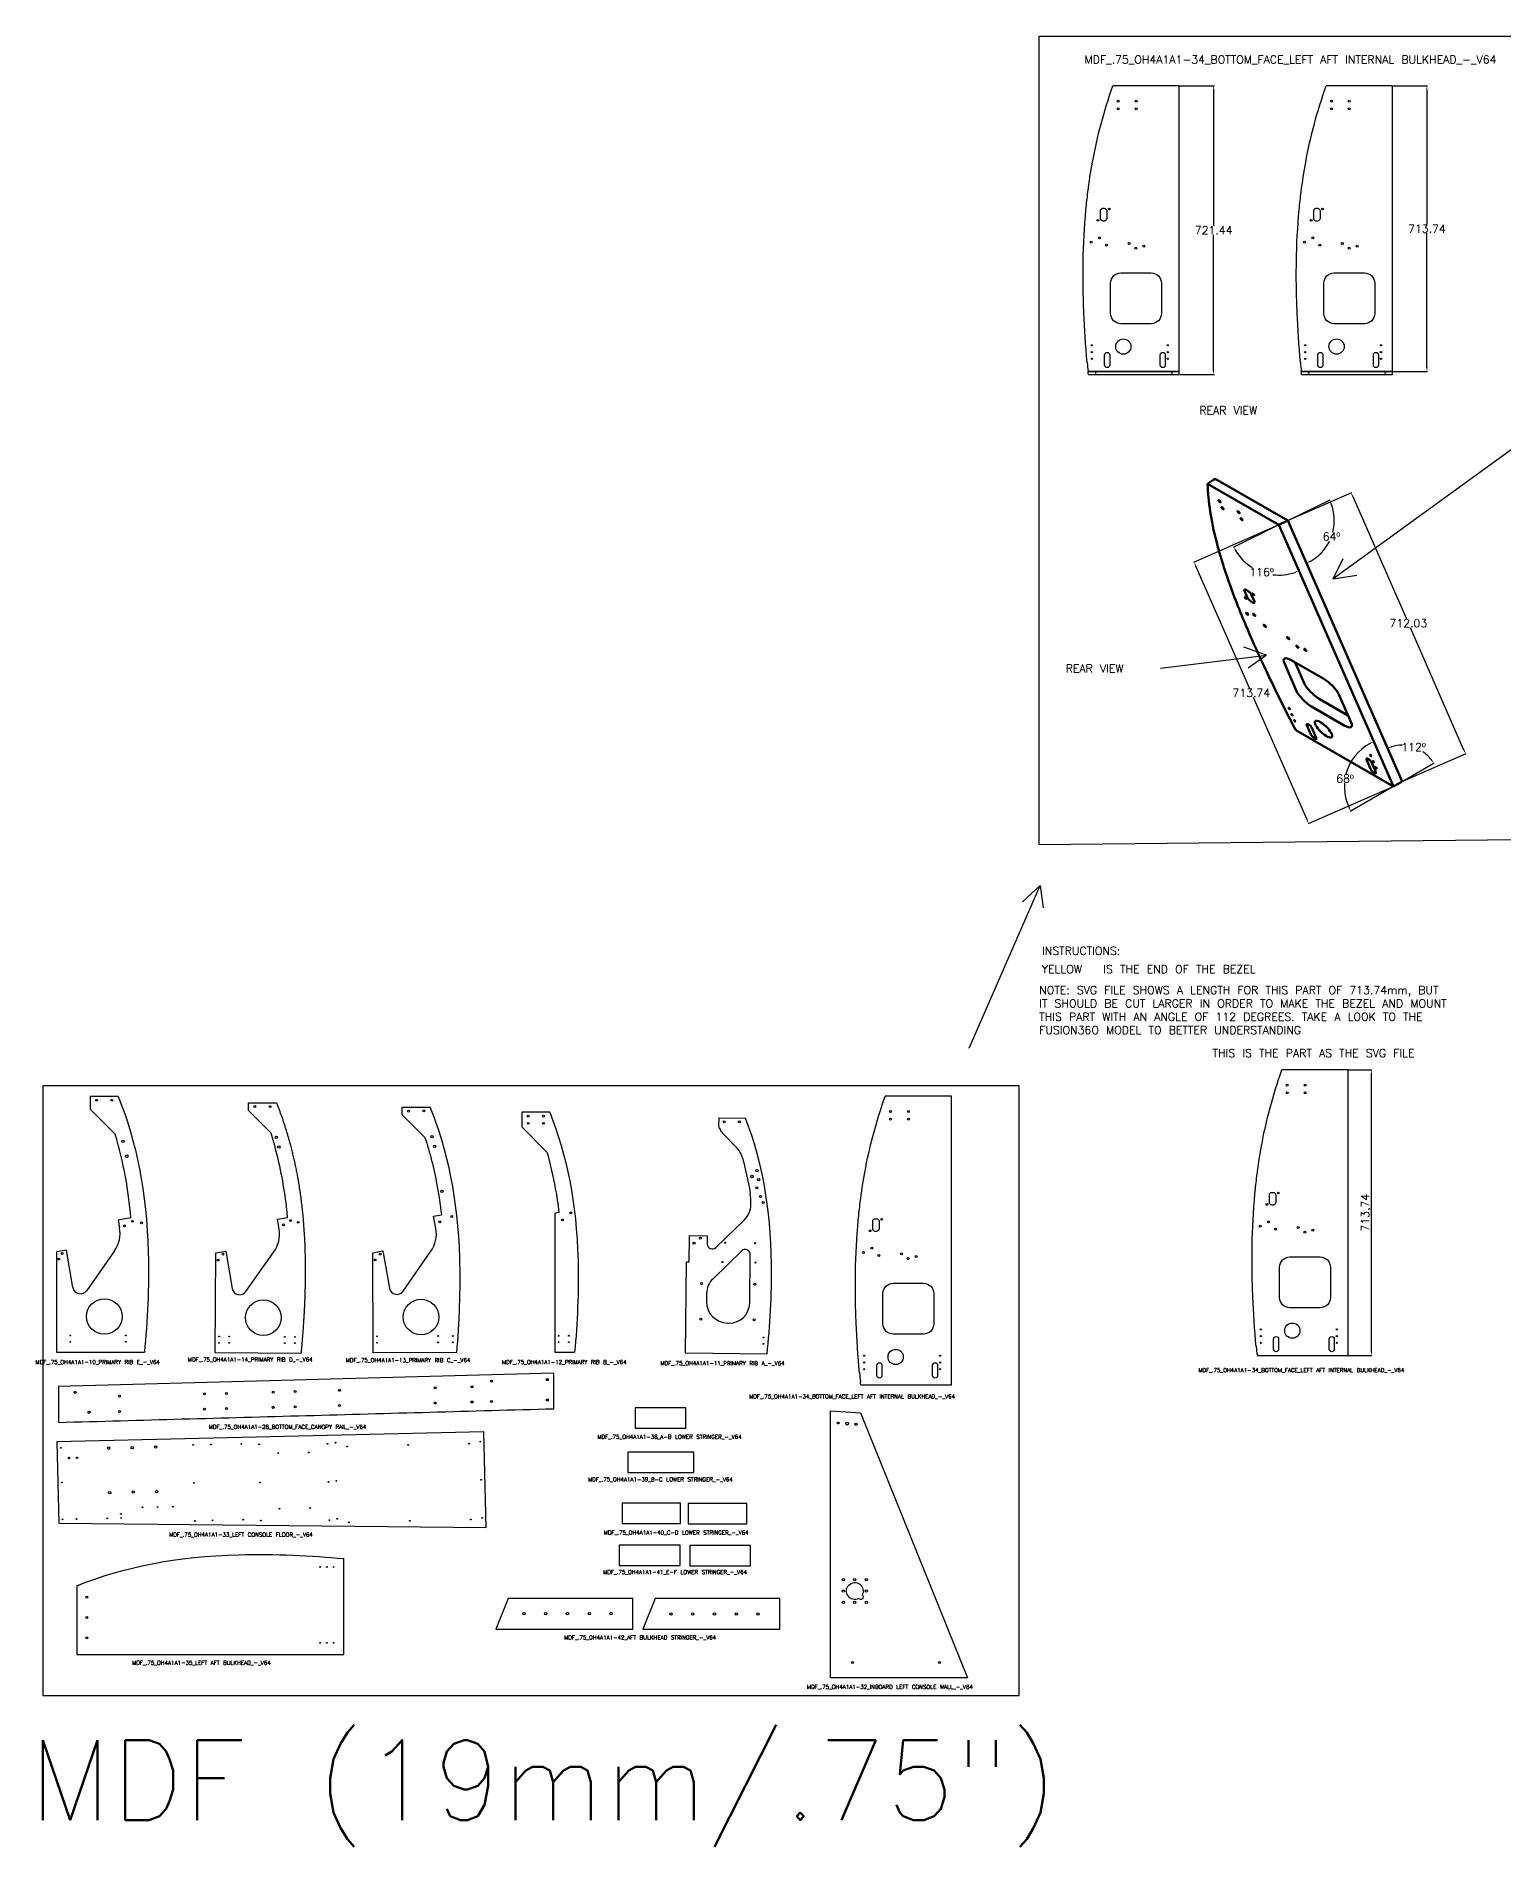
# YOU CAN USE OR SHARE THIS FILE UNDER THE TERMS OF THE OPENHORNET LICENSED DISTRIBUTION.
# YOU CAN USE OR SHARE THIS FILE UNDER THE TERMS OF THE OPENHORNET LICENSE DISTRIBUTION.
# Model space of a CAD drawing. Header units: millimetres. Extents: x 8001 to 31110, y 282 to 17125.
# Drawn here: x 15239 to 18905, y 282 to 4807 of the extents above; entities that cross this region are included whole.
import ezdxf

# ---------------------------------------------------------------- set-up
doc = ezdxf.new("R2010")
doc.units = ezdxf.units.MM
doc.layers.add('Visible', color=7, linetype='Continuous', lineweight=50)
doc.styles.get("Standard").update_dxf_attribs({"font": 'txt.shx'})
doc.dimstyles.new('Dim-Standard', dxfattribs={"dimtxt": 3.048, "dimasz": 3.048, "dimexe": 1.778, "dimexo": 1.778, "dimgap": 1.27, "dimtad": 0, "dimtih": 1, "dimtoh": 1, "dimzin": 12, "dimdsep": 46, "dimtxsty": 'Standard', "dimcen": 0, "dimazin": 3, "dimtp": 0.254, "dimtm": 0.254, "dimtfac": 1, "dimtofl": 0, "dimtmove": 0, "dimatfit": 3, "dimfxl": 25.4, "dimtolj": 1, "dimtzin": 12, "dimarcsym": 1})
doc.dimstyles.new('ISO-25', dxfattribs={"dimtxt": 2.5, "dimasz": 2.5, "dimexe": 1.25, "dimexo": 0.625, "dimtad": 1, "dimtxsty": 'Standard', "dimcen": 2.5, "dimadec": 0, "dimazin": 0, "dimtfac": 1, "dimtmove": 0, "dimatfit": 3, "dimfxl": 1, "dimarcsym": 0})

# ---------------------------------------------------------------- blocks, each defined once
blk = doc.blocks.new('*D14')
at = {"color": 0, "lineweight": -2, "transparency": 16777216}
for p, q in [((18367.1, 3597.5), (18525.3, 3666.8)), ((18527.7, 3656.9), (18661.7, 3351.3)), ((18805.6, 3023.2), (18671.6, 3328.8)), ((18653.1, 2945.4), (18811.2, 3014.7))]:
    blk.add_line(p, q, dxfattribs=at)
at = {"color": 0, "transparency": 16777216}
for points in [[(18529.2, 3657.6), (18526.1, 3656.3), (18523.7, 3666.1)], [(18807.1, 3023.8), (18804, 3022.5), (18809.6, 3014)]]:
    blk.add_solid(points, dxfattribs=at)
at = {"layer": 'Defpoints', "color": 0, "transparency": 16777216}
for p in [(18523.7, 3666.1), (18365.5, 3596.7), (18651.4, 2944.7)]:
    blk.add_point(p, dxfattribs=at)
at = {"color": 0, "transparency": 16777216, "insert": (18666.6, 3340.1), "char_height": 20, "attachment_point": 5}
blk.add_mtext('\\A1;712.03', dxfattribs=at)
blk = doc.blocks.new('*D15')
at = {"color": 0, "lineweight": -2, "transparency": 16777216}
for p, q in [((18341.2, 3584.9), (18129.5, 3492.1)), ((18135.1, 3483.6), (18269.5, 3177.2)), ((18413.7, 2848.3), (18279.4, 3154.7)), ((18627.8, 2931.2), (18416.1, 2838.4))]:
    blk.add_line(p, q, dxfattribs=at)
at = {"color": 0, "transparency": 16777216}
for points in [[(18136.7, 3484.3), (18133.6, 3483), (18131.1, 3492.8)], [(18415.2, 2849), (18412.2, 2847.6), (18417.7, 2839.1)]]:
    blk.add_solid(points, dxfattribs=at)
at = {"layer": 'Defpoints', "color": 0, "transparency": 16777216}
for p in [(18342.8, 3585.6), (18629.4, 2931.9), (18417.7, 2839.1)]:
    blk.add_point(p, dxfattribs=at)
at = {"color": 0, "transparency": 16777216, "insert": (18274.4, 3166), "char_height": 20, "attachment_point": 5}
blk.add_mtext('\\A1;713.74', dxfattribs=at)
blk = doc.blocks.new('*D20')
at = {"color": 0, "lineweight": -2, "transparency": 16777216}
blk.add_line((18627.9, 2931), (18521.6, 2869.7), dxfattribs=at)
for start, end in [(118.3455, 165.299), (175.978, 205.3305)]:
    blk.add_arc((18629.4, 2931.9), 122.7, start, end, dxfattribs=at)
at = {"color": 0, "transparency": 16777216}
for points in [[(18570.4, 3041.5), (18571.9, 3038.5), (18580.1, 3044.3)], [(18519.9, 2880.2), (18517, 2878.6), (18523.1, 2870.6)]]:
    blk.add_solid(points, dxfattribs=at)
at = {"layer": 'Defpoints', "color": 0, "transparency": 16777216}
for p in [(18342.8, 3585.6), (18527.9, 3001), (18651.4, 2944.7), (18629.4, 2931.9), (18629.4, 2931.9)]:
    blk.add_point(p, dxfattribs=at)
at = {"color": 0, "transparency": 16777216, "insert": (18508.3, 2951.8), "char_height": 20, "attachment_point": 5}
blk.add_mtext('\\A1;68º', dxfattribs=at)
blk = doc.blocks.new('*D22')
at = {"color": 0, "lineweight": -2, "transparency": 16777216}
blk.add_line((18341.2, 3584.8), (18228.7, 3529.6), dxfattribs=at)
for start, end in [(210.7124, 238.1196), (263.0787, 289.1005)]:
    blk.add_arc((18342.8, 3585.6), 125.2, start, end, dxfattribs=at)
at = {"color": 0, "transparency": 16777216}
for points in [[(18233.6, 3520.8), (18236.6, 3522.4), (18230.3, 3530.4)], [(18383.2, 3468.8), (18384.4, 3465.7), (18393.1, 3470.9)]]:
    blk.add_solid(points, dxfattribs=at)
at = {"layer": 'Defpoints', "color": 0, "transparency": 16777216}
for p in [(18342.8, 3585.6), (18342.8, 3585.6), (18365.5, 3596.7), (18271.5, 3482.6), (18629.4, 2931.9)]:
    blk.add_point(p, dxfattribs=at)
at = {"color": 0, "transparency": 16777216, "insert": (18299.8, 3468), "char_height": 20, "attachment_point": 5}
blk.add_mtext('\\A1;116º', dxfattribs=at)
blk = doc.blocks.new('*D23')
at = {"color": 0, "lineweight": -2, "transparency": 16777216}
blk.add_line((18367.1, 3597.5), (18471.4, 3648.7), dxfattribs=at)
for start, end in [(345.7262, 21.2038), (298.6091, 333.8609)]:
    blk.add_arc((18365.5, 3596.7), 116.2, start, end, dxfattribs=at)
at = {"color": 0, "transparency": 16777216}
for points in [[(18472.3, 3638.1), (18475.3, 3639.4), (18469.8, 3647.9)], [(18421.9, 3493.3), (18420.4, 3496.2), (18412.2, 3490.3)]]:
    blk.add_solid(points, dxfattribs=at)
at = {"layer": 'Defpoints', "color": 0, "transparency": 16777216}
for p in [(18342.8, 3585.6), (18365.5, 3596.7), (18365.5, 3596.7), (18460.1, 3529.3), (18651.4, 2944.7)]:
    blk.add_point(p, dxfattribs=at)
at = {"color": 0, "transparency": 16777216, "insert": (18474.6, 3556.8), "char_height": 20, "attachment_point": 5}
blk.add_mtext('\\A1;64º', dxfattribs=at)
blk = doc.blocks.new('*D24')
at = {"color": 0, "lineweight": -2, "transparency": 16777216}
blk.add_line((18653, 2945.5), (18731.3, 2990.8), dxfattribs=at)
for start, end in [(89.8367, 107.3387), (36.3374, 55.6476)]:
    blk.add_arc((18651.4, 2944.7), 90.5, start, end, dxfattribs=at)
at = {"color": 0, "transparency": 16777216}
for points in [[(18625.1, 3029.4), (18623.9, 3032.6), (18615.1, 3027.5)], [(18725.7, 2999.2), (18722.9, 2997.3), (18729.8, 2989.9)]]:
    blk.add_solid(points, dxfattribs=at)
at = {"layer": 'Defpoints', "color": 0, "transparency": 16777216}
for p in [(18365.5, 3596.7), (18699.5, 3021.3), (18651.4, 2944.7), (18651.4, 2944.7), (18629.4, 2931.9)]:
    blk.add_point(p, dxfattribs=at)
at = {"color": 0, "transparency": 16777216, "insert": (18679.6, 3030.6), "char_height": 20, "attachment_point": 5}
blk.add_mtext('\\A1;112º', dxfattribs=at)
blk = doc.blocks.new('*D27')
at = {"color": 0, "lineweight": -2, "transparency": 16777216}
for p, q in [((18628.8, 4683.1), (18714.8, 4683.1)), ((18713, 4673.1), (18713, 4337.5)), ((18713, 3979.3), (18713, 4314.9)), ((18628.8, 3969.3), (18714.8, 3969.3))]:
    blk.add_line(p, q, dxfattribs=at)
at = {"color": 0, "transparency": 16777216}
for points in [[(18711.3, 4673.1), (18714.6, 4673.1), (18713, 4683.1)], [(18711.3, 3979.3), (18714.6, 3979.3), (18713, 3969.3)]]:
    blk.add_solid(points, dxfattribs=at)
at = {"layer": 'Defpoints', "color": 0, "transparency": 16777216}
for p in [(18627, 4683.1), (18627, 3969.3), (18713, 3969.3)]:
    blk.add_point(p, dxfattribs=at)
at = {"color": 0, "transparency": 16777216, "insert": (18713, 4326.2), "char_height": 20, "attachment_point": 5}
blk.add_mtext('\\A1;713.74', dxfattribs=at)
blk = doc.blocks.new('*D26')
at = {"color": 0, "lineweight": -2, "transparency": 16777216}
for p, q in [((18096.1, 4683.1), (18182, 4683.1)), ((18180.2, 4673.1), (18180.2, 4333.6)), ((18180.2, 3971.6), (18180.2, 4311.1)), ((18096.1, 3961.6), (18182, 3961.6))]:
    blk.add_line(p, q, dxfattribs=at)
at = {"color": 0, "transparency": 16777216}
for points in [[(18178.6, 4673.1), (18181.9, 4673.1), (18180.2, 4683.1)], [(18178.6, 3971.6), (18181.9, 3971.6), (18180.2, 3961.6)]]:
    blk.add_solid(points, dxfattribs=at)
at = {"layer": 'Defpoints', "color": 0, "transparency": 16777216}
for p in [(18094.3, 4683.1), (18094.3, 3961.6), (18180.2, 3961.6)]:
    blk.add_point(p, dxfattribs=at)
at = {"color": 0, "transparency": 16777216, "insert": (18180.2, 4322.4), "char_height": 20, "attachment_point": 5}
blk.add_mtext('\\A1;721.44', dxfattribs=at)
blk = doc.blocks.new('*D29')
at = {"color": 0, "lineweight": -2, "transparency": 16777216}
for p, q in [((18517, 2223.6), (18575.6, 2223.6)), ((18574.3, 1519.8), (18574.3, 2213.6)), ((18517, 1509.8), (18575.6, 1509.8))]:
    blk.add_line(p, q, dxfattribs=at)
at = {"color": 0, "transparency": 16777216}
for points in [[(18572.7, 2213.6), (18576, 2213.6), (18574.3, 2223.6)], [(18572.7, 1519.8), (18576, 1519.8), (18574.3, 1509.8)]]:
    blk.add_solid(points, dxfattribs=at)
at = {"layer": 'Defpoints', "color": 0, "transparency": 16777216}
for p in [(18516.4, 2223.6), (18574.3, 2223.6), (18516.4, 1509.8)]:
    blk.add_point(p, dxfattribs=at)
at = {"color": 0, "transparency": 16777216, "insert": (18562, 1866.7), "char_height": 20, "attachment_point": 5, "rotation": 90}
blk.add_mtext('713,74', dxfattribs=at)

msp = doc.modelspace()

# ---------------------------------------------------------------- linework, layer by layer
for p, q in [((18094.279, 4683.086), (17928.542, 4683.086)), ((18094.279, 4683.086), (17928.542, 4683.086)), ((18094.279, 3969.343), (18094.279, 4683.086)), ((18627.031, 4683.086), (18461.293, 4683.086)), ((18627.031, 4683.086), (18461.293, 4683.086)), ((18627.031, 3969.343), (18627.031, 4683.086)), ((17866.452, 3969.343), (18094.279, 3969.343)), ((17867.241, 3961.646), (18094.279, 3961.646)), ((18094.279, 3961.646), (18094.279, 3969.343)), ((18399.203, 3969.343), (18627.031, 3969.343)), ((18399.992, 3961.646), (18627.031, 3961.646)), ((18627.031, 3961.646), (18627.031, 3969.343)), ((19005.563, 3833.244), (18478.424, 3451.46)), ((18478.424, 3451.46), (18503.929, 3501.583)), ((18478.424, 3451.46), (18538.044, 3460.241)), ((18047.647, 3228.165), (18312.656, 3260.637)), ((18312.656, 3260.637), (18255.773, 3280.534)), ((18312.656, 3260.637), (18266.8, 3228.081)), ((17569.427, 2277.705), (17746.858, 2684.871)), ((17746.858, 2684.871), (17702.598, 2643.973)), ((17746.858, 2684.871), (17754.093, 2629.1)), ((18516.424, 2223.555), (18350.687, 2223.555)), ((18516.424, 1509.812), (18516.424, 2223.555)), ((15373.855, 2157.287), (15373.791, 2125.537)), ((15443.863, 2157.287), (15373.855, 2157.287)), ((15769.15, 2122.597), (15769.29, 2141.646)), ((15769.29, 2141.646), (15839.162, 2141.274)), ((16153.237, 2130.298), (16222.98, 2130.66)), ((16153.297, 2111.248), (16153.237, 2130.298)), ((17525.485, 2157.81), (17359.748, 2157.81)), ((17525.485, 2157.81), (17359.748, 2157.809)), ((17525.485, 1444.067), (17525.485, 2157.81)), ((15373.791, 2125.537), (15436.404, 2062.672)), ((15825.403, 2065.513), (15769.15, 2122.597)), ((16209.884, 2055.02), (16153.297, 2111.248)), ((16452.175, 2117.725), (16452.101, 2081.001)), ((16521.775, 2117.725), (16452.175, 2117.725)), ((16944.391, 2084.633), (16944.675, 2103.743)), ((16946.157, 2077.625), (16944.391, 2084.633)), ((16944.675, 2103.743), (17010.98, 2102.889)), ((16452.101, 2081.001), (16514.554, 2018.296)), ((16990.011, 2027.715), (16952.597, 2066.106)), ((16231.596, 1858.113), (16251.062, 1861.652)), ((16237.183, 1827.38), (16231.596, 1858.113)), ((16545.541, 1867.408), (16534.087, 1865.387)), ((16534.087, 1865.387), (16534.087, 1518.018)), ((17024.321, 1886.848), (17024.378, 1891.211)), ((15475.487, 1853.71), (15443.71, 1848.103)), ((15443.71, 1848.103), (15447.138, 1828.667)), ((15841.184, 1850.684), (15866.813, 1855.066)), ((15845.497, 1825.438), (15841.184, 1850.684)), ((16936.663, 1779.604), (17008.214, 1849.335)), ((15314.116, 1773.151), (15289.102, 1768.738)), ((15289.102, 1768.738), (15289.102, 1518.55)), ((15330.562, 1679.941), (15314.116, 1773.151)), ((15434.519, 1771.735), (15364.928, 1672.326)), ((15685.813, 1516.167), (15687.145, 1766.351)), ((15687.145, 1766.351), (15712.182, 1770.631)), ((15712.182, 1770.631), (15728.131, 1677.335)), ((15762.456, 1669.537), (15832.575, 1768.574)), ((16079.426, 1766.573), (16104.417, 1771.116)), ((16080.723, 1516.389), (16079.426, 1766.573)), ((16104.417, 1771.116), (16121.345, 1677.992)), ((16155.751, 1670.555), (16224.862, 1770.375)), ((16870.071, 1744.146), (16870.914, 1809.573)), ((16870.914, 1809.573), (16915.36, 1809.001)), ((16915.36, 1809.001), (16915.101, 1788.863)), ((16860.783, 1516.027), (16863.722, 1744.228)), ((16863.722, 1744.228), (16870.071, 1744.146)), ((15289.102, 1518.55), (15509.234, 1518.55)), ((15900.132, 1515.026), (15685.813, 1516.167)), ((16289.426, 1517.47), (16080.723, 1516.389)), ((16534.087, 1518.018), (16583.886, 1518.018)), ((17064.589, 1513.402), (16860.783, 1516.027)), ((18288.597, 1509.812), (18516.424, 1509.812)), ((16531.558, 1465.786), (15294.511, 1432.529)), ((16531.558, 1376.871), (16531.558, 1465.786)), ((15294.511, 1432.529), (15294.511, 1342.644)), ((17298.447, 1436.37), (17525.485, 1436.37)), ((17525.485, 1436.37), (17525.485, 1444.067)), ((16007.237, 762.897), (16007.237, 1002.175)), ((15339.867, 934.54), (15339.867, 762.897)), ((15339.867, 762.897), (16007.237, 762.897))]:
    msp.add_line(p, q)
at = {"color": 2}
for p, q in [((18094.279, 3969.343), (17866.452, 3969.343)), ((18627.031, 3969.343), (18399.203, 3969.343))]:
    msp.add_line(p, q, dxfattribs=at)
for points in [[(17744.065, 4807.267), (19744.065, 4807.267), (19744.065, 2807.267), (17744.065, 2786.128)], [(16734.734, 1328.394), (16861.734, 1328.394), (16861.734, 1379.194), (16734.734, 1379.194)], [(17565.368, 704.529), (17223.38, 704.529), (17223.38, 1371.899), (17297.995, 1366.3)], [(16357.167, 1319.079), (15290.655, 1294.33), (15295.368, 1091.204), (16362.719, 1079.865)], [(16716.887, 1217.547), (16881.987, 1217.547), (16881.987, 1268.347), (16716.887, 1268.347)], [(16702.296, 1089.773), (16848.346, 1089.773), (16848.346, 1140.573), (16702.296, 1140.573)], [(16867.892, 1088.915), (17013.942, 1088.915), (17013.942, 1139.715), (16867.892, 1139.715)], [(16695.425, 985.144), (16847.241, 985.144), (16847.241, 1035.944), (16695.425, 1035.944)], [(16871.325, 984.287), (17023.141, 984.287), (17023.141, 1035.087), (16871.325, 1035.087)], [(16729.309, 902.45), (16418.107, 902.45), (16387.32, 826.25), (16729.309, 826.25)], [(17096.566, 902.098), (16785.364, 902.098), (16754.578, 825.898), (17096.566, 825.898)]]:
    msp.add_lwpolyline(points, close=True)
for points in [[(17906.97, 4345.371), (17903.795, 4345.371, -0.41421356), (17897.445, 4351.721), (17897.445, 4370.771, -0.41421356), (17903.795, 4377.121), (17906.97, 4377.121, -0.41421356), (17913.32, 4370.771), (17913.32, 4351.721, -0.41421356)], [(18439.721, 4345.371), (18436.546, 4345.371, -0.41421356), (18430.196, 4351.721), (18430.196, 4370.771, -0.41421356), (18436.546, 4377.121), (18439.721, 4377.121, -0.41421356), (18446.071, 4370.771), (18446.071, 4351.721, -0.41421356)], [(18024.429, 4088.646), (17948.229, 4088.646, -0.41421356), (17922.829, 4114.046), (17922.829, 4190.246, -0.41421356), (17948.229, 4215.646), (18024.429, 4215.646, -0.41421356), (18049.829, 4190.246), (18049.829, 4114.046, -0.41421356)], [(18557.181, 4088.646), (18480.981, 4088.646, -0.41421356), (18455.581, 4114.046), (18455.581, 4190.246, -0.41421356), (18480.981, 4215.646), (18557.181, 4215.646, -0.41421356), (18582.581, 4190.246), (18582.581, 4114.046, -0.41421356)], [(17907.798, 3985.197), (17907.798, 4010.597, -1), (17920.498, 4010.597), (17920.498, 3985.197, -1)], [(18046.654, 3985.197), (18046.654, 4010.597, -1), (18059.354, 4010.597), (18059.354, 3985.197, -1)], [(18440.549, 3985.197), (18440.549, 4010.597, -1), (18453.249, 4010.597), (18453.249, 3985.197, -1)], [(18579.406, 3985.197), (18579.406, 4010.597, -1), (18592.106, 4010.597), (18592.106, 3985.197, -1)], [(18329.115, 1885.84), (18325.94, 1885.84, -0.41421356), (18319.59, 1892.19), (18319.59, 1911.24, -0.41421356), (18325.94, 1917.59), (18329.115, 1917.59, -0.41421356), (18335.465, 1911.24), (18335.465, 1892.19, -0.41421356)], [(17338.176, 1820.095), (17335.001, 1820.095, -0.41421356), (17328.651, 1826.445), (17328.651, 1845.495, -0.41421356), (17335.001, 1851.845), (17338.176, 1851.845, -0.41421356), (17344.526, 1845.495), (17344.526, 1826.445, -0.41421356)], [(16913.496, 1664.276), (16913.247, 1644.902, 0.41421356), (16965.896, 1590.879), (16969.705, 1590.83, 0.41421356), (17021.155, 1640.972), (17022.717, 1762.262, 0.66817864), (17001.154, 1771.521), (16929.604, 1701.789, 0.19891237)], [(18446.574, 1629.115), (18370.374, 1629.115, -0.41421356), (18344.974, 1654.515), (18344.974, 1730.715, -0.41421356), (18370.374, 1756.115), (18446.574, 1756.115, -0.41421356), (18471.974, 1730.715), (18471.974, 1654.515, -0.41421356)], [(17455.635, 1563.37), (17379.435, 1563.37, -0.41421356), (17354.035, 1588.77), (17354.035, 1664.97, -0.41421356), (17379.435, 1690.37), (17455.635, 1690.37, -0.41421356), (17481.035, 1664.97), (17481.035, 1588.77, -0.41421356)], [(18329.943, 1525.666), (18329.943, 1551.066, -1), (18342.643, 1551.066), (18342.643, 1525.666, -1)], [(18468.799, 1525.666), (18468.799, 1551.066, -1), (18481.499, 1551.066), (18481.499, 1525.666, -1)], [(17339.004, 1459.92), (17339.004, 1485.32, -1), (17351.704, 1485.32), (17351.704, 1459.92, -1)], [(17477.86, 1459.92), (17477.86, 1485.32, -1), (17490.56, 1485.32), (17490.56, 1459.92, -1)], [(17302.314, 911.506, -1.16457771), (17293.437, 902.629, -6.53814098)]]:
    msp.add_lwpolyline(points, format="xyb", close=True)
at = {"color": 0, "linetype": 'ByBlock', "lineweight": -2}
msp.add_lwpolyline([(17694.112, 659.867), (17694.112, 2183.867), (15255.712, 2183.867), (15255.712, 659.867)], close=True, dxfattribs=at)
for centre, radius in [((17941.879, 4644.818), 2.413), ((17941.879, 4625.768), 2.413), ((17986.329, 4644.818), 2.413), ((17986.329, 4625.768), 2.413), ((18474.631, 4644.818), 2.413), ((18474.631, 4625.768), 2.413), ((18519.081, 4644.818), 2.413), ((18519.081, 4625.768), 2.413), ((17891.095, 4346.958), 2.153), ((17919.67, 4375.533), 2.153), ((18423.846, 4346.958), 2.153), ((18452.421, 4375.533), 2.153), ((17895.086, 4303.311), 2.457), ((18427.837, 4303.311), 2.457), ((17874.258, 4292.408), 2.457), ((17912.726, 4285.19), 2.457), ((17968.902, 4289.516), 2.457), ((17985.931, 4277.743), 2.457), ((18006.07, 4282.541), 2.457), ((18407.009, 4292.408), 2.457), ((18445.477, 4285.19), 2.457), ((18501.653, 4289.516), 2.457), ((18518.682, 4277.743), 2.457), ((18538.821, 4282.541), 2.457), ((17875.977, 4034.716), 1.588), ((17954.579, 4031.496), 19.05), ((18065.704, 4034.716), 1.588), ((18408.728, 4034.716), 1.588), ((18487.331, 4031.496), 19.05), ((18598.456, 4034.716), 1.588), ((17875.977, 4017.904), 1.588), ((17875.977, 4001.093), 1.588), ((18065.704, 4017.904), 1.588), ((18065.704, 4001.093), 1.588), ((18408.728, 4017.904), 1.588), ((18408.728, 4001.093), 1.588), ((18598.456, 4017.904), 1.588), ((18598.456, 4001.093), 1.588), ((18364.024, 2185.288), 2.413), ((18408.474, 2185.288), 2.413), ((15389.711, 2147.762), 2.286), ((15427.811, 2147.762), 2.286), ((15785.096, 2132.037), 2.413), ((15823.195, 2131.834), 2.413), ((18364.024, 2166.238), 2.413), ((18408.474, 2166.238), 2.413), ((16169.143, 2120.856), 2.413), ((16207.243, 2121.053), 2.413), ((16468.031, 2108.2), 2.286), ((16468.031, 2108.2), 2.286), ((16468.031, 2090.159), 2.248), ((16468.031, 2090.159), 2.248), ((16506.131, 2108.2), 2.286), ((16506.131, 2108.2), 2.286), ((16506.131, 2090.159), 2.248), ((16506.131, 2090.159), 2.248), ((16957.234, 2094.055), 2.413), ((16995.331, 2093.565), 2.413), ((17373.085, 2119.542), 2.413), ((17373.085, 2100.492), 2.413), ((17417.535, 2119.542), 2.413), ((17417.535, 2100.492), 2.413), ((15455.913, 2045.056), 2.977), ((15838.54, 2055.045), 2.977), ((16227.78, 2056.842), 2.977), ((15465.13, 2008.088), 2.977), ((15844.88, 2030.87), 2.977), ((16234.374, 2032.734), 2.977), ((17026.624, 1957.248), 2.977), ((17039.194, 1971.616), 2.977), ((17043.859, 1949.038), 2.977), ((16252.598, 1920.041), 2.92), ((17039.102, 1928.95), 2.457), ((17048.167, 1907.517), 2.457), ((18341.815, 1916.002), 2.153), ((16276.776, 1857.09), 2.286), ((16574.323, 1866.447), 2.286), ((16574.323, 1866.447), 2.286), ((17054.652, 1892.184), 2.457), ((18313.24, 1887.427), 2.153), ((15459.121, 1833.84), 2.286), ((15479.262, 1845.147), 2.286), ((15502.055, 1841.415), 2.286), ((15856.518, 1836.34), 2.286), ((15873.74, 1847.03), 2.286), ((15893.534, 1842.668), 2.286), ((16247.083, 1843.931), 2.286), ((16553.205, 1848.609), 2.286), ((16553.205, 1848.609), 2.286), ((17322.301, 1821.682), 2.153), ((17350.876, 1850.257), 2.153), ((18296.402, 1832.878), 2.457), ((18317.231, 1843.78), 2.457), ((18334.87, 1825.659), 2.457), ((18391.047, 1829.985), 2.457), ((18408.076, 1818.212), 2.457), ((18428.214, 1823.011), 2.457), ((15303.877, 1764.897), 2.286), ((15705.377, 1763.026), 2.286), ((16097.692, 1763.439), 2.286), ((16882.097, 1790.377), 2.457), ((16897.921, 1802.875), 2.457), ((16960.083, 1791.631), 1.353), ((17035.007, 1790.666), 1.353), ((17305.463, 1767.132), 2.457), ((17326.292, 1778.035), 2.457), ((17400.108, 1764.24), 2.457), ((15295.452, 1750.888), 2.286), ((15693.4, 1748.468), 2.286), ((16085.869, 1748.756), 2.286), ((16953.112, 1743.457), 1.353), ((17035.656, 1742.394), 1.353), ((17343.931, 1759.914), 2.457), ((17417.137, 1752.467), 2.457), ((17437.275, 1757.265), 2.457), ((16900.485, 1689.52), 2.457), ((17033.824, 1687.803), 2.457), ((15408.936, 1607.451), 44.45), ((15806.119, 1604.428), 44.45), ((16200.095, 1605.909), 44.45), ((16899.341, 1600.627), 2.457), ((17032.68, 1598.91), 2.457), ((18376.724, 1571.965), 19.05), ((15324.027, 1559.825), 0.992), ((15324.027, 1543.95), 0.992), ((15462.884, 1559.825), 0.992), ((15462.884, 1543.95), 0.992), ((15695.473, 1541.516), 0.992), ((15695.558, 1557.391), 0.992), ((15720.873, 1541.381), 0.992), ((15720.958, 1557.256), 0.992), ((15859.727, 1540.642), 0.992), ((15859.812, 1556.517), 0.992), ((15885.127, 1540.507), 0.992), ((15885.212, 1556.382), 0.992), ((16090.034, 1557.712), 0.992), ((16090.117, 1541.838), 0.992), ((16243.056, 1558.506), 0.992), ((16243.138, 1542.631), 0.992), ((16279.688, 1558.696), 0.992), ((16279.77, 1542.821), 0.992), ((16543.993, 1559.293), 0.992), ((16543.993, 1543.418), 0.992), ((16569.393, 1559.293), 0.992), ((16569.393, 1559.293), 0.992), ((16569.393, 1543.418), 0.992), ((16569.393, 1543.418), 0.992), ((17055.393, 1538.923), 0.992), ((17055.597, 1554.796), 0.992), ((18298.122, 1575.185), 1.588), ((18298.122, 1558.373), 1.588), ((18298.122, 1541.562), 1.588), ((18487.849, 1575.185), 1.588), ((18487.849, 1558.373), 1.588), ((18487.849, 1541.562), 1.588), ((17307.183, 1509.44), 1.588), ((17307.183, 1492.628), 1.588), ((17385.785, 1506.22), 19.05), ((17496.91, 1509.44), 1.588), ((17496.91, 1492.628), 1.588), ((16375.983, 1445.723), 2.457), ((16515.683, 1449.479), 2.457), ((17307.183, 1475.817), 1.588), ((17496.91, 1475.817), 1.588), ((15335.786, 1417.758), 2.457), ((15446.911, 1408.041), 2.457), ((15659.388, 1413.753), 2.457), ((15714.051, 1415.223), 2.457), ((15830.734, 1418.36), 2.457), ((15885.398, 1419.829), 2.457), ((15996.298, 1422.811), 2.457), ((16235.63, 1429.245), 2.457), ((16327.427, 1431.713), 2.457), ((15370.711, 1367.878), 2.457), ((15446.911, 1369.927), 2.457), ((15659.388, 1375.639), 2.457), ((15714.051, 1377.109), 2.457), ((15830.734, 1380.246), 2.457), ((15885.398, 1381.715), 2.457), ((15996.298, 1384.697), 2.457), ((16235.63, 1391.131), 2.457), ((16327.427, 1393.599), 2.457), ((16375.983, 1394.905), 2.457), ((16515.683, 1398.661), 2.457), ((17242.492, 1341.193), 2.457), ((17264.655, 1339.529), 3.492), ((17286.817, 1337.866), 2.457), ((15300.536, 1279.102), 0.992), ((15420.074, 1278.278), 2.977), ((15478.543, 1279.635), 2.977), ((15537.013, 1280.992), 2.977), ((15630.647, 1286.763), 0.992), ((15675.094, 1287.372), 0.992), ((15751.274, 1289.14), 0.992), ((15795.767, 1287.786), 0.992), ((15919.801, 1267.644), 0.992), ((15966.655, 1288.846), 0.992), ((15986.385, 1292.004), 0.992), ((16015.478, 1282.567), 0.992), ((16167.837, 1286.103), 0.992), ((16320.196, 1289.639), 0.992), ((16348.211, 1294.476), 0.992), ((15320.674, 1253.641), 2.032), ((15340.683, 1254.105), 2.032), ((15843.621, 1265.876), 0.992), ((15302.541, 1192.667), 0.992), ((15632.856, 1191.538), 0.992), ((15797.977, 1192.561), 0.992), ((15968.864, 1193.621), 0.992), ((15988.594, 1196.779), 0.992), ((16350.421, 1199.251), 0.992), ((15422.652, 1167.183), 2.977), ((15481.121, 1168.54), 2.977), ((15539.591, 1169.897), 2.977), ((15542.156, 1131.222), 0.992), ((15580.246, 1132.106), 0.992), ((15304.685, 1100.305), 0.992), ((15339.6, 1101.115), 0.992), ((15415.78, 1102.883), 0.992), ((15450.454, 1114.096), 0.992), ((15450.696, 1103.693), 0.992), ((15504.067, 1130.338), 0.992), ((15635.066, 1096.314), 0.992), ((15679.494, 1097.767), 0.992), ((15755.674, 1099.535), 0.992), ((15800.187, 1097.337), 0.992), ((15846.843, 1127.057), 0.992), ((15923.022, 1128.825), 0.992), ((15971.074, 1098.397), 0.992), ((15990.8, 1101.744), 0.992), ((16019.88, 1092.891), 0.992), ((16172.239, 1096.427), 0.992), ((16324.598, 1099.962), 0.992), ((16352.63, 1104.027), 0.992), ((15947.97, 981.199), 0.992), ((15964.904, 981.199), 0.992), ((15981.837, 981.199), 0.992), ((17255.13, 949.812), 2.977), ((17283.705, 949.812), 2.977), ((17312.28, 949.812), 2.977), ((15365.267, 905.772), 2.457), ((17255.13, 921.237), 2.977), ((17312.28, 921.237), 2.977), ((16457.146, 864.35), 2.977), ((16511.579, 864.35), 2.977), ((16566.011, 864.35), 2.977), ((16620.444, 864.35), 2.977), ((16674.876, 864.35), 2.977), ((16824.403, 863.998), 2.977), ((16878.836, 863.998), 2.977), ((16933.268, 863.998), 2.977), ((16987.701, 863.998), 2.977), ((17042.133, 863.998), 2.977), ((17255.13, 892.662), 2.977), ((17283.705, 892.662), 2.977), ((17312.28, 892.662), 2.977), ((15365.267, 854.972), 2.457), ((15365.267, 804.172), 2.457), ((15947.97, 791.472), 0.992), ((15964.904, 791.472), 0.992), ((15981.837, 791.472), 0.992), ((17277.812, 742.629), 2.457), ((17495.542, 742.629), 2.457)]:
    msp.add_circle(centre, radius)
for centre, radius, start, end in [((16970.787, 2083.833), 25.4, 194.146964, 224.262229), ((16510.055, 2013.815), 6.35, 15.76742, 44.884735), ((16953.63, 1992.26), 50.8, 15.237088, 44.262229), ((16897.388, 1892.846), 127, 359.262229, 9.431414), ((16970.986, 1887.535), 53.34, 314.262229, 359.262229), ((15372.095, 1815.435), 76.2, 325.005972, 10), ((15770.385, 1812.606), 76.2, 324.70105, 9.695077), ((16162.212, 1813.751), 76.2, 325.302995, 10.302995), ((16927.8, 1788.699), 12.7, 179.262229, 314.262229), ((15349.322, 1683.251), 19.05, 190.005972, 325.005972), ((15746.908, 1680.545), 19.05, 189.70105, 324.70105), ((16140.088, 1681.399), 19.05, 190.302995, 325.302995)]:
    msp.add_arc(centre, radius, start, end)
for centre in [(17913.273, 4023.471), (18446.024, 4023.471), (18335.418, 1563.94), (17344.479, 1498.195)]:
    msp.add_ellipse(centre, major_axis=(-30.927, 374.906), ratio=0.13709302, start_param=1.64350505, end_param=1.7043633)
for centre in [(17885.502, 3965.494), (18075.813, 3965.494), (18418.253, 3965.494), (18608.564, 3965.494)]:
    msp.add_ellipse(centre, major_axis=(-0.992, 0), ratio=0.37460659)
for points, degree, knots in [([(17864.259, 3992.008), (17860.512, 4033.848), (17857.718, 4075.966), (17855.632, 4125.505), (17855.308, 4134.347), (17854.566, 4158.291), (17854.243, 4173.427), (17853.881, 4207.005), (17853.919, 4225.465), (17854.938, 4287.16), (17857.119, 4330.499), (17862.58, 4388.479), (17864.206, 4403.341), (17869.207, 4443.141), (17873.002, 4467.836), (17889.359, 4556.933), (17906.097, 4619.875), (17928.542, 4683.086)], 3, [-81.28734894, -81.28734894, -81.28734894, -81.28734894, -69.51057329, -69.51057329, -66.91307914, -66.91307914, -62.48938539, -62.48938539, -57.1210131, -57.1210131, -44.5698443, -44.5698443, -40.24351014, -40.24351014, -32.90047733, -32.90047733, -13.48718842, -13.48718842, -13.48718842, -13.48718842]), ([(18397.01, 3992.008), (18393.263, 4033.848), (18390.469, 4075.966), (18388.383, 4125.505), (18388.059, 4134.347), (18387.317, 4158.291), (18386.994, 4173.427), (18386.632, 4207.005), (18386.67, 4225.465), (18387.689, 4287.16), (18389.871, 4330.499), (18395.331, 4388.479), (18396.957, 4403.341), (18401.958, 4443.141), (18405.753, 4467.836), (18422.11, 4556.933), (18438.848, 4619.875), (18461.293, 4683.086)], 3, [-81.28734894, -81.28734894, -81.28734894, -81.28734894, -69.51057329, -69.51057329, -66.91307914, -66.91307914, -62.48938539, -62.48938539, -57.1210131, -57.1210131, -44.5698443, -44.5698443, -40.24351014, -40.24351014, -32.90047733, -32.90047733, -13.48718842, -13.48718842, -13.48718842, -13.48718842]), ([(18286.404, 1532.477), (18282.657, 1574.317), (18279.863, 1616.435), (18277.777, 1665.975), (18277.453, 1674.816), (18276.711, 1698.76), (18276.387, 1713.896), (18276.026, 1747.475), (18276.063, 1765.934), (18277.083, 1827.629), (18279.264, 1870.968), (18284.725, 1928.948), (18286.35, 1943.811), (18291.352, 1983.611), (18295.147, 2008.305), (18311.504, 2097.402), (18328.242, 2160.344), (18350.687, 2223.555)], 3, [-81.28734894, -81.28734894, -81.28734894, -81.28734894, -69.51057329, -69.51057329, -66.91307914, -66.91307914, -62.48938539, -62.48938539, -57.1210131, -57.1210131, -44.5698443, -44.5698443, -40.24351014, -40.24351014, -32.90047733, -32.90047733, -13.48718842, -13.48718842, -13.48718842, -13.48718842]), ([(15443.863, 2157.287), (15489.441, 2042.232), (15514.487, 1919.599), (15520.893, 1681.897), (15516.472, 1594.672), (15509.234, 1518.55)], 3, [-62.01580057, -62.01580057, -62.01580057, -62.01580057, -27.97842461, -27.97842461, -9.15406865, -9.15406865, -9.15406865, -9.15406865]), ([(15839.162, 2141.274), (15850.612, 2111.883), (15872.143, 2049.543), (15895.905, 1955.013), (15911.588, 1829.836), (15912.887, 1703.895), (15908.434, 1611.017), (15903.637, 1551.032), (15900.606, 1519.775), (15900.132, 1515.026)], 5, [0.023029316, 0.023029316, 0.023029316, 0.023029316, 0.023029316, 0.023029316, 0.2, 0.4, 0.6, 0.8, 0.836087244, 0.836087244, 0.836087244, 0.836087244, 0.836087244, 0.836087244]), ([(16289.426, 1517.47), (16295.863, 1590.293), (16299.54, 1673.317), (16292.205, 1901.562), (16267.462, 2019.832), (16222.98, 2130.66)], 3, [9.12750193, 9.12750193, 9.12750193, 9.12750193, 27.04850164, 27.04850164, 59.89271171, 59.89271171, 59.89271171, 59.89271171]), ([(17295.465, 1466.732), (17291.718, 1508.572), (17288.924, 1550.69), (17286.838, 1600.229), (17286.514, 1609.071), (17285.772, 1633.015), (17285.448, 1648.15), (17285.087, 1681.729), (17285.124, 1700.189), (17286.144, 1761.883), (17288.325, 1805.223), (17293.786, 1863.203), (17295.412, 1878.065), (17300.413, 1917.865), (17304.208, 1942.56), (17320.565, 2031.657), (17337.303, 2094.599), (17359.748, 2157.809)], 3, [-81.28734894, -81.28734894, -81.28734894, -81.28734894, -69.51057329, -69.51057329, -66.91307914, -66.91307914, -62.48938539, -62.48938539, -57.1210131, -57.1210131, -44.5698443, -44.5698443, -40.24351014, -40.24351014, -32.90047733, -32.90047733, -13.48718842, -13.48718842, -13.48718842, -13.48718842]), ([(16521.775, 2117.725), (16564.765, 2008.862), (16588.392, 1892.792), (16592.293, 1748.039), (16594.405, 1669.673), (16590.466, 1588.978), (16583.886, 1518.018)], 3, [-58.73036271, -58.73036271, -58.73036271, -58.73036271, -26.53983177, -26.53983177, -26.53983177, -9.11249227, -9.11249227, -9.11249227, -9.11249227]), ([(17064.589, 1513.402), (17071.877, 1582.82), (17076.7, 1661.631), (17073.618, 1880.715), (17051.861, 1995.231), (17010.98, 2102.889)], 3, [9.10027709, 9.10027709, 9.10027709, 9.10027709, 26.13640096, 26.13640096, 57.80850313, 57.80850313, 57.80850313, 57.80850313]), ([(15475.487, 1853.71), (15472.276, 1889.507), (15467.703, 1923.486), (15455.061, 1993.169), (15446.606, 2028.473), (15436.404, 2062.672)], 3, [34.96272562, 34.96272562, 34.96272562, 34.96272562, 43.82894632, 43.82894632, 53.91670066, 53.91670066, 53.91670066, 53.91670066]), ([(15866.813, 1855.066), (15866.243, 1861.109), (15865.627, 1867.163), (15859.656, 1921.618), (15851.224, 1970.563), (15834.517, 2035.072), (15830.178, 2050.268), (15825.403, 2065.513)], 3, [-0.370150085, -0.370150085, -0.370150085, -0.370150085, -0.346597766, -0.346597766, -0.158583722, -0.158583722, -0.10084882, -0.10084882, -0.10084882, -0.10084882]), ([(16209.884, 2055.02), (16222.114, 2017.195), (16232.082, 1978.066), (16239.824, 1936.61), (16244.331, 1912.48), (16248.08, 1887.557), (16251.062, 1861.652)], 3, [-53.67201784, -53.67201784, -53.67201784, -53.67201784, -42.37154428, -42.37154428, -42.37154428, -35.79393069, -35.79393069, -35.79393069, -35.79393069]), ([(16545.541, 1867.408), (16543.025, 1888.023), (16539.998, 1908.012), (16536.467, 1927.478), (16530.936, 1957.968), (16524.173, 1987.181), (16516.166, 2015.541)], 3, [36.26957855, 36.26957855, 36.26957855, 36.26957855, 41.57453488, 41.57453488, 41.57453488, 49.88377166, 49.88377166, 49.88377166, 49.88377166]), ([(17002.645, 2005.61), (17010.541, 1976.62), (17017.108, 1946.76), (17022.353, 1915.563), (17022.46, 1914.928), (17022.566, 1914.293), (17022.671, 1913.657)], 3, [-49.43029934, -49.43029934, -49.43029934, -49.43029934, -40.94242148, -40.94242148, -40.94242148, -40.76972828, -40.76972828, -40.76972828, -40.76972828]), ([(15294.511, 1342.644), (15500.685, 1348.348), (15706.86, 1354.052), (16119.209, 1365.461), (16325.383, 1371.166), (16531.558, 1376.871)], 3, [-123.75200156, -123.75200156, -123.75200156, -123.75200156, -61.87600078, -61.87600078, 0, 0, 0, 0]), ([(15339.867, 934.54), (15459.487, 981.705), (15586.944, 1007.655), (15835.34, 1014.458), (15927.357, 1009.784), (16007.237, 1002.175)], 3, [-64.39890932, -64.39890932, -64.39890932, -64.39890932, -29.021553, -29.021553, -9.17980985, -9.17980985, -9.17980985, -9.17980985])]:
    msp.add_open_spline(points, degree=degree, knots=knots)
for points in [[(17867.241, 3961.646), (17866.974, 3964.212), (17866.711, 3966.777), (17866.452, 3969.343)], [(18399.992, 3961.646), (18399.726, 3964.212), (18399.463, 3966.777), (18399.203, 3969.343)], [(17298.447, 1436.37), (17298.18, 1438.935), (17297.917, 1441.501), (17297.658, 1444.067)]]:
    msp.add_open_spline(points, degree=3)
at = {"layer": 'Visible', "extrusion": (1e-16, 0.816497, 0.57735)}
for p, q in [((18342.782, 3585.604), (18165.116, 3688.179)), ((18365.496, 3596.749), (18342.782, 3585.604)), ((18342.782, 3585.604), (18629.399, 2931.937)), ((18651.424, 2944.653), (18365.496, 3596.749)), ((18264.847, 3403.951), (18257.197, 3421.398)), ((18261.454, 3423.283), (18264.858, 3421.318)), ((18277.607, 3392.241), (18274.204, 3394.206)), ((18274.215, 3411.573), (18281.865, 3394.126)), ((18387.501, 3170.571), (18356.901, 3240.358)), ((18373.93, 3247.899), (18455.614, 3200.739)), ((18406.435, 3190.336), (18383.657, 3242.283)), ((18506.613, 3084.429), (18424.929, 3131.589)), ((18515.819, 3109.81), (18443.863, 3151.354)), ((18493.042, 3161.757), (18523.641, 3091.971)), ((18423.129, 3061.87), (18412.929, 3085.132)), ((18426.544, 3077.272), (18436.744, 3054.01)), ((18571.979, 2975.932), (18561.78, 2999.194)), ((18575.394, 2991.333), (18585.594, 2968.071)), ((18629.399, 2931.937), (18651.424, 2944.653))]:
    msp.add_line(p, q, dxfattribs=at)
at = {"layer": 'Visible', "color": 2, "extrusion": (1e-16, 0.816497, 0.57735)}
for p, q in [((18365.496, 3596.749), (18184.292, 3701.368)), ((18385.174, 3072.94), (18629.399, 2931.937))]:
    msp.add_line(p, q, dxfattribs=at)
at = {"layer": 'Visible', "extrusion": (-2e-16, 1e-16, -1)}
msp.add_ellipse((25077.432, 698.27), major_axis=(-8537.337, 534.724), ratio=0.532528, start_param=0.59465309, end_param=0.59846393, dxfattribs=at)
at = {"layer": 'Visible'}
for centre, major_axis, ratio, start_param, end_param in [((18194.781, 3644.878), (-2.642, 2.531), 0.31903063, 1.57079633, 7.85398163), ((18202.431, 3627.432), (-2.642, 2.531), 0.31903063, 1.57079633, 7.85398163), ((18242.43, 3617.368), (-2.642, 2.531), 0.31903063, 1.57079633, 7.85398163), ((18250.08, 3599.921), (-2.642, 2.531), 0.31903063, 1.57079633, 7.85398163), ((18264.004, 3417.468), (-6.952, 6.659), 0.31903063, -0.91576572, 0.65503061), ((18271.654, 3400.021), (-6.952, 6.659), 0.31903063, 0.65503061, 2.22582693), ((18267.407, 3415.503), (-6.952, 6.659), 0.31903063, 3.79662326, 5.36741959), ((18275.058, 3398.056), (-6.952, 6.659), 0.31903063, 2.22582693, 3.79662326), ((18263.808, 3363.982), (-2.69, 2.577), 0.31903063, 1.57079633, 7.85398163), ((18281.758, 3361.076), (-2.69, 2.577), 0.31903063, 1.57079633, 7.85398163), ((18307.944, 3333.563), (-2.69, 2.577), 0.31903063, 1.57079633, 7.85398163), ((18366.426, 3302.757), (-2.69, 2.577), 0.31903063, 1.57079633, 7.85398163), ((18389.408, 3281.436), (-2.69, 2.577), 0.31903063, 1.57079633, 7.85398163), ((18409.07, 3273.367), (-2.69, 2.577), 0.31903063, 1.57079633, 7.85398163), ((18384.129, 3224.638), (-27.806, 26.637), 0.31903063, -0.91576572, 0.65503061), ((18414.729, 3154.851), (-27.806, 26.637), 0.31903063, 0.65503061, 2.22582693), ((18433.663, 3174.616), (-27.806, 26.637), 0.31903063, 0.65503061, 2.22582693), ((18465.814, 3177.477), (-27.806, 26.637), 0.31903063, 3.79662326, 5.36741959), ((18369.133, 3126.915), (-1.738, 1.665), 0.31903063, 1.57079633, 7.85398163), ((18413.628, 3093.535), (-188.804, 363.212), 0.08488676, 1.52251833, 1.58337658), ((18375.884, 3111.519), (-1.738, 1.665), 0.31903063, 1.57079633, 7.85398163), ((18382.635, 3096.123), (-1.738, 1.665), 0.31903063, 1.57079633, 7.85398163), ((18496.413, 3107.691), (-27.806, 26.637), 0.31903063, 2.22582693, 3.79662326), ((18572.515, 3009.492), (-1.738, 1.665), 0.31903063, 1.57079633, 7.85398163), ((18579.266, 2994.096), (-1.738, 1.665), 0.31903063, 1.57079633, 7.85398163), ((18586.017, 2978.7), (-1.738, 1.665), 0.31903063, 1.57079633, 7.85398163)]:
    msp.add_ellipse(centre, major_axis=major_axis, ratio=ratio, start_param=start_param, end_param=end_param, dxfattribs=at)
at = {"layer": 'Visible', "extrusion": (0, 0, -1)}
for centre, major_axis in [((18259.952, 3403.52), (-2.357, 2.258)), ((18454.685, 3075.32), (-20.855, 19.978))]:
    msp.add_ellipse(centre, major_axis=major_axis, ratio=0.31903063, dxfattribs=at)
at = {"layer": 'Visible', "extrusion": (1e-16, 2e-16, -1)}
msp.add_ellipse((18279.109, 3412.004), major_axis=(-2.357, 2.258), ratio=0.31903063, dxfattribs=at)
at = {"layer": 'Visible', "extrusion": (-1e-16, -2e-16, -1)}
msp.add_ellipse((18419.737, 3081.202), major_axis=(-6.952, 6.659), ratio=0.31903063, start_param=-0.65503061, end_param=2.48656205, dxfattribs=at)
at = {"layer": 'Visible', "extrusion": (0, 0, -1)}
for centre, start_param, end_param in [((18429.936, 3057.94), 2.48656205, 5.6281547), ((18568.587, 2995.264), -0.65503061, 2.48656205), ((18578.786, 2972.001), 2.48656205, 5.6281547)]:
    msp.add_ellipse(centre, major_axis=(-6.952, 6.659), ratio=0.31903063, start_param=start_param, end_param=end_param, dxfattribs=at)
at = {"layer": 'Visible'}
msp.add_open_spline([(18373.721, 3095.055), (18352.903, 3135.692), (18332.995, 3175.994), (18310.865, 3222.655), (18306.968, 3230.952), (18296.557, 3253.341), (18290.132, 3267.403), (18276.26, 3298.379), (18268.888, 3315.261), (18245.206, 3371.132), (18230.141, 3409.473), (18212.711, 3459.194), (18208.486, 3471.799), (18197.865, 3505.154), (18192.016, 3525.421), (18173.772, 3596.895), (18166.439, 3644.18), (18165.116, 3688.179)], degree=3, knots=[-81.28734894, -81.28734894, -81.28734894, -81.28734894, -69.51057329, -69.51057329, -66.91307914, -66.91307914, -62.48938539, -62.48938539, -57.1210131, -57.1210131, -44.5698443, -44.5698443, -40.24351014, -40.24351014, -32.90047733, -32.90047733, -13.48718842, -13.48718842, -13.48718842, -13.48718842], dxfattribs=at)

# ---------------------------------------------------------------- texts
for s, height, p in [('MDF_.75_OH4A1A1-34_BOTTOM_FACE_LEFT AFT INTERNAL BULKHEAD_-_V64', 20, (17857.68, 4738.901)), ('MDF_.75_OH4A1A1-10_PRIMARY RIB E_-_V64', 10, (15237.117, 1488.593)), ('MDF_.75_OH4A1A1-14_PRIMARY RIB D_-_V64', 10, (15617.695, 1494.722)), ('MDF_.75_OH4A1A1-13_PRIMARY RIB C_-_V64', 10, (16011.951, 1493.065)), ('MDF_.75_OH4A1A1-12_PRIMARY RIB B_-_V64', 10, (16402.329, 1488.445)), ('MDF_.75_OH4A1A1-11_PRIMARY RIB A_-_V64', 10, (16798.187, 1485.456)), ('MDF_.75_OH4A1A1-34_BOTTOM_FACE_LEFT AFT INTERNAL BULKHEAD_-_V64', 10, (18141.928, 1468.244)), ('MDF_.75_OH4A1A1-34_BOTTOM_FACE_LEFT AFT INTERNAL BULKHEAD_-_V64', 10, (17019.797, 1402.68)), ('MDF_.75_OH4A1A1-28_BOTTOM_FACE_CANOPY RAIL_-_V64', 10, (15669.871, 1326.297)), ('MDF_.75_OH4A1A1-38_A-B LOWER STRINGER_-_V64', 10, (16640.685, 1301.642)), ('MDF_.75_OH4A1A1-39_B-C LOWER STRINGER_-_V64', 10, (16617.361, 1195.203)), ('MDF_.75_OH4A1A1-33_LEFT CONSOLE FLOOR_-_V64', 10, (15570.871, 1057.105)), ('MDF_.75_OH4A1A1-40_C-D LOWER STRINGER_-_V64', 10, (16656.821, 1062.283)), ('MDF_.75_OH4A1A1-41_E-F LOWER STRINGER_-_V64', 10, (16655.097, 963.656)), ('MDF_.75_OH4A1A1-42_AFT BULKHEAD STRINGER_-_V64', 10, (16557.778, 800.156)), ('MDF_.75_OH4A1A1-35_LEFT AFT BULKHEAD_-_V64', 10, (15478.489, 737.062)), ('MDF_.75_OH4A1A1-32_INBOARD LEFT CONSOLE WALL_-_V64', 10, (17164.121, 676.451)), ('MDF (19mm/.75")', 200, (15220.705, 348.611))]:
    msp.add_text(s, height=height).set_placement(p)
at = {"char_height": 20, "attachment_point": 1}
for s, width, gutter_width, heights, insert in [('REAR VIEW', 271.08804, 15.24, [0], (18144.436, 3882.194)), ('REAR VIEW', 271.08804, 15.24, [0], (17810.554, 3236.985)), ('INSTRUCTIONS: ', 271.08804, 15.24, [0], (17751.474, 2531.3)), ('IS THE END OF THE BEZEL', 488.14664, 0, [19.935], (17904.522, 2485.429)), ('NOTE: SVG FILE SHOWS A LENGTH FOR THIS PART OF 713.74mm, BUT IT SHOULD BE CUT LARGER IN ORDER TO MAKE THE BEZEL AND MOUNT THIS PART WITH AN ANGLE OF 112 DEGREES. TAKE A LOOK TO THE FUSION36O MODEL TO BETTER UNDERSTANDING ', 1109.80073, 15.24, [132.696], (17744.398, 2433.122)), ('THIS IS THE PART AS THE SVG FILE ', 629.64309, 15.24, [69.606], (18177.519, 2275.581))]:
    msp.add_mtext_dynamic_manual_height_columns(s, width=width, gutter_width=gutter_width, heights=heights, dxfattribs=dict(at, insert=insert))
at = {"color": 2, "insert": (17751.15, 2485.429), "char_height": 20, "attachment_point": 1}
msp.add_mtext_dynamic_manual_height_columns('YELLOW', width=271.08804, gutter_width=15.24, heights=[0], dxfattribs=at)

# ---------------------------------------------------------------- dimensions: what is measured, and where the dimension line sits
at = {"color": 3}
for base, p1, p2, dimstyle, picture, middle in [((18180.229, 3961.646), (18094.279, 4683.086), (18094.279, 3961.646), 'Dim-Standard', '*D26', (18180.229, 4322.366)), ((18712.98, 3969.343), (18627.031, 4683.086), (18627.031, 3969.343), 'Dim-Standard', '*D27', (18712.98, 4326.214)), ((18574.327, 2223.555), (18516.424, 1509.812), (18516.424, 2223.555), 'ISO-25', '*D29', (18562.035, 1866.683))]:
    dim = msp.add_linear_dim(base=base, p1=p1, p2=p2, angle=90, dimstyle=dimstyle, override={"dimtxt": 20, "dimasz": 10}, dxfattribs=at)
    dim.commit()
    dim.dimension.update_dxf_attribs({"geometry": picture, "text_midpoint": middle})
for p1, p2, distance, picture, middle in [((18651.424, 2944.653), (18365.496, 3596.749), -172.698, '*D14', (18666.621, 3340.051)), ((18342.782, 3585.604), (18629.399, 2931.937), -231.128, '*D15', (18274.417, 3165.957))]:
    dim = msp.add_aligned_dim(p1=p1, p2=p2, distance=distance, dimstyle='Dim-Standard', override={"dimtxt": 20, "dimasz": 10}, dxfattribs=at)
    dim.commit()
    dim.dimension.update_dxf_attribs({"geometry": picture, "text_midpoint": middle})
for base, line1, line2, text, picture, middle in [((18460.081, 3529.273), ((18651.424, 2944.653), (18365.496, 3596.749)), ((18365.496, 3596.749), (18342.782, 3585.604)), '64º', '*D23', (18474.611, 3556.833)), ((18271.51, 3482.61), ((18342.782, 3585.604), (18629.399, 2931.937)), ((18365.496, 3596.749), (18342.782, 3585.604)), '116º', '*D22', (18299.752, 3467.978)), ((18699.501, 3021.27), ((18651.424, 2944.653), (18365.496, 3596.749)), ((18629.399, 2931.937), (18651.424, 2944.653)), '112º', '*D24', (18679.618, 3030.599))]:
    dim = msp.add_angular_dim_2l(base=base, line1=line1, line2=line2, text=text, dimstyle='Dim-Standard', override={"dimtxt": 20, "dimasz": 10}, dxfattribs=at)
    dim.commit()
    dim.dimension.update_dxf_attribs({"geometry": picture, "text_midpoint": middle})
dim = msp.add_angular_dim_2l(base=(18527.9, 3000.957), line1=((18342.782, 3585.604), (18629.399, 2931.937)), line2=((18629.399, 2931.937), (18651.424, 2944.653)), text='68º', dimstyle='Dim-Standard', override={"dimtxt": 20, "dimasz": 10}, dxfattribs=at)
dim.commit()
dim.dimension.update_dxf_attribs({"geometry": '*D20', "text_midpoint": (18508.276, 2951.816), "dimtype": 162})

doc.saveas('drawing.dxf')
